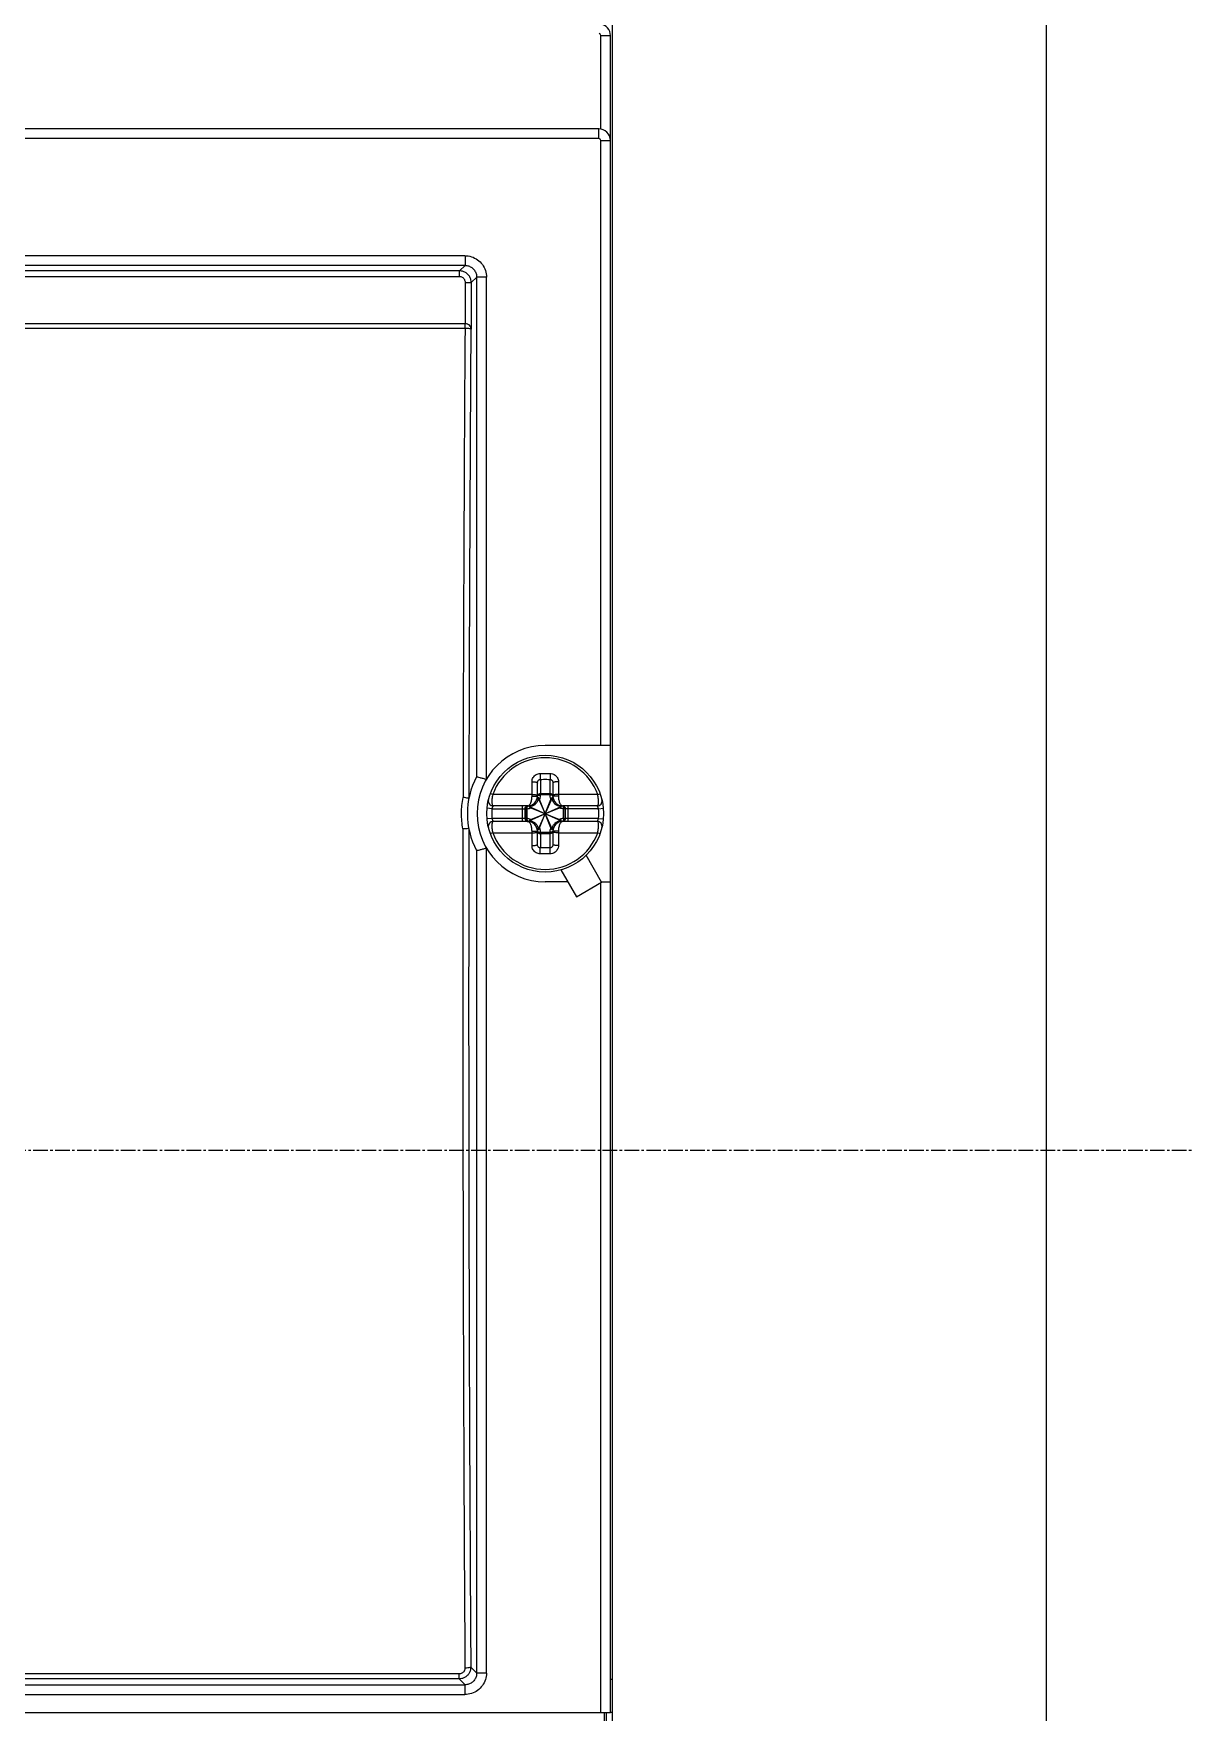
# Model space of a CAD drawing. Header units: millimetres. Extents: x -279 to 279, y -124 to 124.
# Drawn here: x 219.2 to 278.7, y -40.6 to 45.7 of the extents above; entities that cross this region are included whole.
import ezdxf

# ---------------------------------------------------------------- set-up
doc = ezdxf.new("R2010")
doc.units = ezdxf.units.MM
doc.linetypes.add('AXES2', pattern=[1.125, 0.75, -0.125, 0.125, -0.125])
doc.layers.add('AXE', color=80, linetype='AXES2')

msp = doc.modelspace()

# ---------------------------------------------------------------- linework, layer by layer
for p, q in [((248.976, -40.632), (248.976, 48.022)), ((248.376, 45.567), (248.876, 45.567)), ((248.376, 40.76), (248.376, 45.567)), ((248.876, -40.632), (248.876, 45.567)), ((248.276, 40.768), (144.976, 40.768)), ((248.276, 40.268), (248.276, 40.768)), ((248.276, 40.268), (144.976, 40.268)), ((248.376, 40.168), (248.876, 40.168)), ((248.376, 9.068), (248.376, 40.168)), ((241.404, 34.247), (151.846, 34.247)), ((241.406, 33.747), (151.847, 33.747)), ((241.406, 33.747), (241.125, 33.466)), ((241.406, 34.247), (241.406, 33.747)), ((241.125, 33.166), (152.124, 33.166)), ((241.125, 33.466), (152.128, 33.466)), ((241.125, 33.166), (241.125, 33.466)), ((241.425, 32.867), (241.725, 32.867)), ((241.425, 30.768), (241.425, 32.867)), ((242.006, 33.148), (241.725, 32.867)), ((241.725, 32.867), (241.725, 30.468)), ((242.505, 33.148), (242.006, 33.148)), ((242.006, 7.465), (242.006, 33.148)), ((242.505, 7.335), (242.505, 33.145)), ((151.545, 30.768), (241.406, 30.768)), ((241.406, 30.512), (185.552, 30.512)), ((241.406, 30.512), (241.406, 30.768)), ((241.705, 30.468), (241.725, 30.468)), ((248.876, 9.068), (245.526, 9.068)), ((242.005, 7.465), (242.005, 7.464)), ((245.126, 6.468), (245.126, 7.141)), ((245.276, 7.33), (245.276, 6.598)), ((245.776, 6.598), (245.776, 7.33)), ((245.926, 7.141), (245.926, 6.468)), ((242.83, 6.549), (242.707, 6.594)), ((244.848, 6.468), (245.126, 6.468)), ((245.16, 4.743), (245.893, 6.393)), ((245.893, 4.743), (245.16, 6.393)), ((245.233, 4.834), (245.82, 6.301)), ((245.82, 4.834), (245.233, 6.301)), ((245.776, 6.59), (245.276, 6.59)), ((245.276, 6.59), (245.276, 6.528)), ((245.777, 6.528), (245.276, 6.528)), ((245.776, 6.528), (245.776, 6.59)), ((246.205, 6.468), (245.926, 6.468)), ((248.222, 6.549), (248.345, 6.594)), ((242.788, 5.818), (242.539, 5.841)), ((242.788, 5.318), (242.539, 5.295)), ((242.788, 5.818), (244.492, 5.818)), ((244.492, 5.318), (242.788, 5.318)), ((244.626, 5.968), (242.854, 5.968)), ((244.358, 5.168), (244.358, 5.968)), ((244.503, 5.318), (244.503, 5.818)), ((244.587, 5.819), (244.509, 5.819)), ((244.509, 5.819), (244.509, 5.317)), ((244.509, 5.317), (244.587, 5.317)), ((244.587, 5.819), (244.587, 5.317)), ((244.701, 5.201), (246.352, 5.935)), ((244.701, 5.935), (246.352, 5.201)), ((244.793, 5.275), (246.26, 5.861)), ((244.793, 5.861), (246.26, 5.275)), ((248.199, 5.968), (246.426, 5.968)), ((246.544, 5.819), (246.466, 5.819)), ((246.466, 5.317), (246.466, 5.819)), ((246.466, 5.317), (246.544, 5.317)), ((246.544, 5.317), (246.544, 5.819)), ((246.55, 5.818), (246.55, 5.318)), ((248.265, 5.818), (246.561, 5.818)), ((248.265, 5.318), (246.561, 5.318)), ((246.695, 5.968), (246.695, 5.168)), ((248.265, 5.818), (248.514, 5.841)), ((248.265, 5.318), (248.514, 5.295)), ((242.83, 4.586), (242.707, 4.542)), ((244.626, 5.168), (242.854, 5.168)), ((244.848, 4.668), (245.126, 4.668)), ((245.126, 3.994), (245.126, 4.668)), ((245.276, 4.608), (245.777, 4.608)), ((245.276, 4.608), (245.276, 4.545)), ((245.276, 4.545), (245.776, 4.545)), ((245.276, 4.538), (245.276, 3.806)), ((245.776, 4.545), (245.776, 4.608)), ((245.776, 3.806), (245.776, 4.538)), ((246.205, 4.668), (245.926, 4.668)), ((245.926, 4.668), (245.926, 3.994)), ((248.199, 5.168), (246.426, 5.168)), ((248.222, 4.586), (248.345, 4.542)), ((242.005, 3.671), (242.005, 3.671)), ((242.006, -38.612), (242.006, 3.671)), ((242.505, -38.609), (242.505, 3.801)), ((246.329, 2.678), (247.127, 1.296)), ((248.426, 2.046), (247.628, 3.428)), ((246.681, 2.068), (245.526, 2.068)), ((247.127, 1.296), (248.426, 2.046)), ((248.376, -40.632), (248.376, 2.017)), ((248.413, 2.068), (248.876, 2.068)), ((241.104, -38.653), (189.386, -38.653)), ((241.104, -38.909), (241.104, -38.653)), ((241.701, -38.307), (242.006, -38.612)), ((242.505, -38.612), (242.006, -38.612)), ((151.847, -39.211), (241.406, -39.211)), ((241.104, -38.909), (189.2, -38.909)), ((241.104, -38.909), (241.406, -39.211)), ((248.876, -38.93), (248.976, -38.93)), ((151.847, -39.711), (241.405, -39.711)), ((144.376, -40.632), (248.876, -40.632)), ((248.576, -41.232), (248.576, -40.632)), ((248.676, -41.232), (248.676, -40.632)), ((248.976, -40.632), (248.876, -40.632)), ((248.976, -41.754), (248.976, -40.632))]:
    msp.add_line(p, q)
at = {"color": 7}
msp.add_lwpolyline([(-278.724, -111.719), (271.276, -111.719), (271.276, 108.281), (-278.724, 108.281)], close=True, dxfattribs=at)
for points in [[(242.006, 7.465), (242.005, 7.465), (242.005, 7.465), (242.005, 7.465), (242.005, 7.465), (242.005, 7.465), (242.005, 7.465), (242.005, 7.465), (242.005, 7.465)], [(241.604, 6.354), (241.604, 6.354), (241.604, 6.354), (241.604, 6.354), (241.604, 6.354), (241.604, 6.354), (241.604, 6.354), (241.605, 6.354), (241.605, 6.355), (241.605, 6.355)], [(242.006, 3.671), (242.005, 3.671), (242.005, 3.671), (242.005, 3.671), (242.005, 3.671), (242.005, 3.671), (242.005, 3.671), (242.005, 3.671), (242.005, 3.671)]]:
    msp.add_lwpolyline(points)
msp.add_circle((245.526, 5.568), 3)
for centre, radius, start, end in [((248.276, 45.567), 0.6, 0, 80.7182), ((248.276, 45.567), 0.1, 0, 80.7182), ((248.276, 40.168), 0.6, 0, 90), ((248.276, 40.168), 0.1, 0, 90), ((245.526, 5.568), 3.5, 90, -90), ((245.526, 5.568), 2.869, 20.00374, 159.99626), ((245.526, 5.568), 4, 151.69761, -151.69761), ((242.854, 6.218), 0.25, 166.32798, -90), ((244.626, 6.468), 0.5, -90, 0), ((246.426, 6.468), 0.5, 180, -90), ((248.199, 6.218), 0.25, -90, 13.67202), ((245.526, 5.568), 2.75, 174.78409, -174.78409), ((245.526, 5.568), 2.75, -5.21591, 5.21591), ((242.854, 4.918), 0.25, 90, -166.32798), ((245.526, 5.568), 2.869, -159.99626, -20.00374), ((244.626, 4.668), 0.5, 0, 90), ((246.426, 4.668), 0.5, 90, 180), ((248.199, 4.918), 0.25, -13.67202, 90)]:
    msp.add_arc(centre, radius, start, end)
for points, knots in [([(241.404, 34.247), (241.517, 34.247), (241.748, 34.211), (242.062, 34.053), (242.311, 33.803), (242.47, 33.49), (242.505, 33.259), (242.505, 33.145)], [0, 0, 0, 0, 0.340671, 0.687476, 1.036008, 1.382788, 1.724145, 1.724145, 1.724145, 1.724145]), ([(241.406, 33.747), (241.468, 33.747), (241.593, 33.728), (241.764, 33.642), (241.9, 33.506), (241.986, 33.335), (242.006, 33.209), (242.006, 33.148)], [0, 0, 0, 0, 0.1847388, 0.3739134, 0.5640053, 0.7532752, 0.9383184, 0.9383184, 0.9383184, 0.9383184]), ([(241.725, 32.867), (241.725, 32.914), (241.713, 33.014), (241.657, 33.159), (241.56, 33.29), (241.43, 33.391), (241.281, 33.453), (241.176, 33.466), (241.125, 33.466)], [0, 0, 0, 0, 0.142156, 0.2977724, 0.4607891, 0.6256137, 0.7868498, 0.9386372, 0.9386372, 0.9386372, 0.9386372]), ([(241.425, 32.867), (241.425, 32.89), (241.419, 32.94), (241.391, 33.013), (241.343, 33.079), (241.277, 33.129), (241.203, 33.16), (241.151, 33.166), (241.125, 33.166)], [0, 0, 0, 0, 0.0711985, 0.1490767, 0.2305917, 0.3129727, 0.3935624, 0.4694722, 0.4694722, 0.4694722, 0.4694722]), ([(241.406, 30.512), (241.38, 26.506), (241.337, 18.468), (241.312, 10.429), (241.304, 6.396)], [0, 0, 0, 0, 12.016972, 24.11603, 24.11603, 24.11603, 24.11603]), ([(241.705, 30.468), (241.701, 30.484), (241.633, 30.493), (241.544, 30.51), (241.454, 30.512), (241.406, 30.512)], [0, 0, 0, 0, 0.0492563, 0.1595612, 0.3059499, 0.3059499, 0.3059499, 0.3059499]), ([(241.412, 30.768), (241.447, 30.768), (241.514, 30.756), (241.599, 30.71), (241.665, 30.644), (241.71, 30.562), (241.723, 30.5), (241.725, 30.468)], [0, 0, 0, 0, 0.1058897, 0.1979548, 0.2888815, 0.3803438, 0.4759372, 0.4759372, 0.4759372, 0.4759372]), ([(241.555, 30.728), (241.6, 30.702), (241.678, 30.625), (241.705, 30.52), (241.705, 30.468)], [0, 0, 0, 0, 0.1552175, 0.3104991, 0.3104991, 0.3104991, 0.3104991]), ([(241.705, 30.468), (241.688, 27.801), (241.658, 22.454), (241.624, 14.416), (241.609, 9.045), (241.604, 6.354)], [0, 0, 0, 0, 8.001775, 16.039848, 24.11434, 24.11434, 24.11434, 24.11434]), ([(242.006, 7.465), (242.021, 7.461), (242.073, 7.448), (242.179, 7.421), (242.33, 7.382), (242.444, 7.351), (242.505, 7.335)], [0, 0, 0, 0, 0.0469811, 0.1622253, 0.3268584, 0.5162976, 0.5162976, 0.5162976, 0.5162976]), ([(244.848, 7.21), (244.848, 7.246), (244.858, 7.32), (244.901, 7.422), (244.969, 7.51), (245.057, 7.578), (245.158, 7.62), (245.23, 7.631), (245.266, 7.632)], [0, 0, 0, 0, 0.1098057, 0.2199669, 0.3301188, 0.4394918, 0.54796, 0.6552349, 0.6552349, 0.6552349, 0.6552349]), ([(244.848, 6.549), (244.848, 6.617), (244.848, 6.758), (244.848, 6.978), (244.848, 7.13), (244.848, 7.21)], [0, 0, 0, 0, 0.2031864, 0.4228029, 0.6601804, 0.6601804, 0.6601804, 0.6601804]), ([(244.848, 7.21), (244.876, 7.21), (244.93, 7.21), (245.005, 7.202), (245.066, 7.187), (245.108, 7.171), (245.126, 7.15), (245.126, 7.141)], [0, 0, 0, 0, 0.0836628, 0.1615778, 0.2259129, 0.271165, 0.2978123, 0.2978123, 0.2978123, 0.2978123]), ([(245.126, 7.141), (245.126, 7.157), (245.13, 7.189), (245.145, 7.234), (245.169, 7.273), (245.201, 7.303), (245.237, 7.323), (245.263, 7.329), (245.276, 7.33)], [0, 0, 0, 0, 0.0478248, 0.0950374, 0.140642, 0.1838674, 0.2247332, 0.2637193, 0.2637193, 0.2637193, 0.2637193]), ([(245.266, 7.632), (245.324, 7.633), (245.44, 7.635), (245.613, 7.635), (245.729, 7.633), (245.787, 7.632)], [0, 0, 0, 0, 0.1736504, 0.3480313, 0.5216824, 0.5216824, 0.5216824, 0.5216824]), ([(245.266, 7.632), (245.266, 7.604), (245.267, 7.546), (245.269, 7.464), (245.272, 7.392), (245.275, 7.348), (245.276, 7.33)], [0, 0, 0, 0, 0.0855535, 0.1711448, 0.2464505, 0.3023986, 0.3023986, 0.3023986, 0.3023986]), ([(245.276, 7.33), (245.332, 7.331), (245.443, 7.333), (245.61, 7.333), (245.721, 7.331), (245.776, 7.33)], [0, 0, 0, 0, 0.1664766, 0.3334814, 0.5000358, 0.5000358, 0.5000358, 0.5000358]), ([(245.787, 7.632), (245.787, 7.604), (245.786, 7.546), (245.784, 7.464), (245.781, 7.392), (245.778, 7.348), (245.776, 7.33)], [0, 0, 0, 0, 0.0855532, 0.1711444, 0.2464499, 0.3023976, 0.3023976, 0.3023976, 0.3023976]), ([(245.776, 7.33), (245.789, 7.329), (245.816, 7.323), (245.852, 7.303), (245.884, 7.273), (245.908, 7.234), (245.923, 7.189), (245.926, 7.157), (245.926, 7.141)], [0, 0, 0, 0, 0.0389363, 0.079745, 0.1230044, 0.1686166, 0.2158708, 0.2637194, 0.2637194, 0.2637194, 0.2637194]), ([(245.787, 7.632), (245.823, 7.631), (245.895, 7.62), (245.996, 7.578), (246.083, 7.51), (246.151, 7.422), (246.195, 7.32), (246.205, 7.246), (246.205, 7.21)], [0, 0, 0, 0, 0.1071405, 0.2154647, 0.3249364, 0.4351139, 0.5453754, 0.6552346, 0.6552346, 0.6552346, 0.6552346]), ([(246.205, 7.21), (246.177, 7.21), (246.123, 7.21), (246.048, 7.202), (245.987, 7.187), (245.945, 7.171), (245.926, 7.15), (245.926, 7.141)], [0, 0, 0, 0, 0.0836627, 0.1615774, 0.2259123, 0.2711642, 0.2978116, 0.2978116, 0.2978116, 0.2978116]), ([(246.205, 7.21), (246.205, 7.13), (246.205, 6.978), (246.205, 6.758), (246.205, 6.617), (246.205, 6.549)], [0, 0, 0, 0, 0.2381418, 0.4575888, 0.6601804, 0.6601804, 0.6601804, 0.6601804]), ([(241.301, 4.782), (241.251, 5.048), (241.201, 5.589), (241.253, 6.131), (241.304, 6.396)], [0, 0, 0, 0, 0.809574, 1.620943, 1.620943, 1.620943, 1.620943]), ([(241.604, 6.354), (241.594, 6.365), (241.533, 6.362), (241.441, 6.386), (241.353, 6.391), (241.304, 6.396)], [0, 0, 0, 0, 0.0458528, 0.1561509, 0.3029327, 0.3029327, 0.3029327, 0.3029327]), ([(242.83, 6.549), (242.821, 6.509), (242.806, 6.429), (242.791, 6.311), (242.785, 6.202), (242.788, 6.108), (242.801, 6.036), (242.818, 5.986), (242.844, 5.968), (242.854, 5.968)], [0, 0, 0, 0, 0.1235728, 0.2445592, 0.3560264, 0.4513325, 0.5252916, 0.5755898, 0.6074797, 0.6074797, 0.6074797, 0.6074797]), ([(244.848, 6.549), (244.773, 6.549), (244.618, 6.549), (244.378, 6.549), (244.118, 6.549), (243.833, 6.549), (243.521, 6.549), (243.184, 6.549), (242.951, 6.549), (242.83, 6.549)], [0, 0, 0, 0, 0.226677, 0.462883, 0.720889, 1.006032, 1.318365, 1.65611, 2.01782, 2.01782, 2.01782, 2.01782]), ([(244.626, 5.968), (244.644, 5.968), (244.683, 5.981), (244.731, 6.026), (244.772, 6.092), (244.806, 6.174), (244.83, 6.267), (244.845, 6.366), (244.848, 6.434), (244.848, 6.468)], [0, 0, 0, 0, 0.0524925, 0.117083, 0.1951302, 0.2843041, 0.3811799, 0.4817579, 0.5846488, 0.5846488, 0.5846488, 0.5846488]), ([(245.156, 6.393), (245.158, 6.362), (245.155, 6.302), (245.131, 6.219), (245.096, 6.149), (245.055, 6.092), (245.011, 6.047), (244.966, 6.012), (244.921, 5.986), (244.879, 5.966), (244.836, 5.952), (244.793, 5.942), (244.748, 5.937), (244.717, 5.937), (244.701, 5.938)], [0, 0, 0, 0, 0.0938287, 0.1793635, 0.2565216, 0.3261378, 0.3893163, 0.4459716, 0.4967598, 0.5432983, 0.5873596, 0.6307739, 0.6753898, 0.7230868, 0.7230868, 0.7230868, 0.7230868]), ([(244.848, 6.549), (244.876, 6.55), (244.93, 6.549), (245.004, 6.545), (245.066, 6.536), (245.103, 6.528), (245.126, 6.515), (245.126, 6.509)], [0, 0, 0, 0, 0.0836565, 0.1612525, 0.224407, 0.2666916, 0.2861967, 0.2861967, 0.2861967, 0.2861967]), ([(244.848, 6.468), (244.848, 6.482), (244.848, 6.509), (244.848, 6.536), (244.848, 6.549)], [0, 0, 0, 0, 0.04087318, 0.081449, 0.081449, 0.081449, 0.081449]), ([(245.157, 6.393), (245.15, 6.393), (245.139, 6.392), (245.126, 6.39), (245.12, 6.385), (245.119, 6.383)], [0, 0, 0, 0, 0.01982656, 0.03310502, 0.0405854, 0.0405854, 0.0405854, 0.0405854]), ([(245.126, 6.462), (245.127, 6.47), (245.131, 6.48), (245.138, 6.487), (245.14, 6.489)], [0, 0, 0, 0, 0.02191237, 0.03052101, 0.03052101, 0.03052101, 0.03052101]), ([(245.128, 6.485), (245.13, 6.496), (245.135, 6.513), (245.143, 6.528), (245.147, 6.533)], [0, 0, 0, 0, 0.03428379, 0.05182174, 0.05182174, 0.05182174, 0.05182174]), ([(245.13, 6.489), (245.131, 6.493), (245.134, 6.502), (245.138, 6.51), (245.14, 6.514)], [0, 0, 0, 0, 0.01378514, 0.02765049, 0.02765049, 0.02765049, 0.02765049]), ([(245.147, 6.533), (245.153, 6.543), (245.174, 6.566), (245.219, 6.591), (245.257, 6.598), (245.276, 6.598)], [0, 0, 0, 0, 0.0359462, 0.0921698, 0.1504178, 0.1504178, 0.1504178, 0.1504178]), ([(245.147, 6.526), (245.149, 6.53), (245.161, 6.546), (245.188, 6.568), (245.23, 6.586), (245.261, 6.591), (245.276, 6.59)], [0, 0, 0, 0, 0.0142204, 0.0579784, 0.1035325, 0.1499962, 0.1499962, 0.1499962, 0.1499962]), ([(245.147, 6.496), (245.149, 6.498), (245.162, 6.506), (245.19, 6.518), (245.231, 6.526), (245.261, 6.528), (245.276, 6.528)], [0, 0, 0, 0, 0.0103374, 0.0465112, 0.0892018, 0.1354947, 0.1354947, 0.1354947, 0.1354947]), ([(245.233, 6.301), (245.229, 6.311), (245.221, 6.33), (245.207, 6.354), (245.192, 6.373), (245.177, 6.387), (245.165, 6.392), (245.16, 6.393)], [0, 0, 0, 0, 0.0317573, 0.0600928, 0.0842418, 0.1044154, 0.1210995, 0.1210995, 0.1210995, 0.1210995]), ([(245.276, 6.528), (245.276, 6.502), (245.272, 6.45), (245.258, 6.374), (245.242, 6.325), (245.233, 6.301)], [0, 0, 0, 0, 0.0774682, 0.154588, 0.2314006, 0.2314006, 0.2314006, 0.2314006]), ([(245.276, 6.598), (245.276, 6.597), (245.276, 6.594), (245.276, 6.592), (245.276, 6.59)], [0, 0, 0, 0, 0.003688552, 0.007377923, 0.007377923, 0.007377923, 0.007377923]), ([(245.776, 6.59), (245.776, 6.592), (245.776, 6.594), (245.776, 6.597), (245.776, 6.598)], [0, 0, 0, 0, 0.003689407, 0.007377939, 0.007377939, 0.007377939, 0.007377939]), ([(245.906, 6.533), (245.9, 6.543), (245.879, 6.566), (245.834, 6.591), (245.796, 6.598), (245.776, 6.598)], [0, 0, 0, 0, 0.0359462, 0.0921698, 0.1504178, 0.1504178, 0.1504178, 0.1504178]), ([(245.906, 6.527), (245.903, 6.531), (245.892, 6.546), (245.865, 6.568), (245.823, 6.586), (245.792, 6.591), (245.776, 6.59)], [0, 0, 0, 0, 0.0141573, 0.0577532, 0.1031411, 0.1496209, 0.1496209, 0.1496209, 0.1496209]), ([(245.906, 6.495), (245.904, 6.497), (245.891, 6.506), (245.863, 6.518), (245.822, 6.526), (245.792, 6.527), (245.776, 6.528)], [0, 0, 0, 0, 0.0103421, 0.046671, 0.0894882, 0.1357595, 0.1357595, 0.1357595, 0.1357595]), ([(245.82, 6.301), (245.811, 6.325), (245.795, 6.374), (245.78, 6.45), (245.777, 6.502), (245.777, 6.528)], [0, 0, 0, 0, 0.076826, 0.1539298, 0.2313993, 0.2313993, 0.2313993, 0.2313993]), ([(245.893, 6.393), (245.888, 6.392), (245.876, 6.387), (245.861, 6.373), (245.846, 6.354), (245.832, 6.33), (245.824, 6.311), (245.82, 6.301)], [0, 0, 0, 0, 0.0166543, 0.0368369, 0.0609853, 0.0893813, 0.1210997, 0.1210997, 0.1210997, 0.1210997]), ([(246.352, 5.938), (246.321, 5.937), (246.261, 5.94), (246.179, 5.963), (246.109, 5.997), (246.052, 6.038), (246.007, 6.082), (245.972, 6.127), (245.945, 6.171), (245.925, 6.214), (245.911, 6.257), (245.901, 6.301), (245.896, 6.346), (245.896, 6.377), (245.897, 6.393)], [0, 0, 0, 0, 0.09286, 0.1779133, 0.2548012, 0.3242883, 0.3874546, 0.4441567, 0.4950951, 0.5418647, 0.5862252, 0.629993, 0.6749988, 0.7231162, 0.7231162, 0.7231162, 0.7231162]), ([(245.934, 6.383), (245.933, 6.385), (245.927, 6.39), (245.914, 6.392), (245.903, 6.393), (245.897, 6.393)], [0, 0, 0, 0, 0.00743743, 0.02062358, 0.04002973, 0.04002973, 0.04002973, 0.04002973]), ([(245.925, 6.485), (245.923, 6.496), (245.918, 6.513), (245.91, 6.528), (245.906, 6.533)], [0, 0, 0, 0, 0.03428379, 0.05182174, 0.05182174, 0.05182174, 0.05182174]), ([(245.923, 6.489), (245.922, 6.493), (245.919, 6.502), (245.915, 6.511), (245.913, 6.515)], [0, 0, 0, 0, 0.01365938, 0.02745435, 0.02745435, 0.02745435, 0.02745435]), ([(245.926, 6.462), (245.926, 6.47), (245.922, 6.48), (245.916, 6.487), (245.914, 6.489)], [0, 0, 0, 0, 0.0217285, 0.03022503, 0.03022503, 0.03022503, 0.03022503]), ([(246.205, 6.549), (246.177, 6.55), (246.123, 6.549), (246.049, 6.545), (245.986, 6.536), (245.949, 6.528), (245.926, 6.515), (245.926, 6.509)], [0, 0, 0, 0, 0.0836553, 0.1612503, 0.2244043, 0.2666891, 0.2861948, 0.2861948, 0.2861948, 0.2861948]), ([(246.205, 6.549), (246.205, 6.536), (246.205, 6.509), (246.205, 6.482), (246.205, 6.468)], [0, 0, 0, 0, 0.04057582, 0.081449, 0.081449, 0.081449, 0.081449]), ([(248.222, 6.549), (248.117, 6.549), (247.911, 6.549), (247.611, 6.549), (247.331, 6.549), (247.069, 6.549), (246.828, 6.549), (246.607, 6.549), (246.401, 6.549), (246.269, 6.549), (246.205, 6.549)], [0, 0, 0, 0, 0.317355, 0.617063, 0.898371, 1.160025, 1.401105, 1.621632, 1.824629, 2.01782, 2.01782, 2.01782, 2.01782]), ([(246.205, 6.468), (246.205, 6.434), (246.208, 6.366), (246.223, 6.267), (246.247, 6.174), (246.28, 6.092), (246.322, 6.026), (246.37, 5.981), (246.409, 5.968), (246.426, 5.968)], [0, 0, 0, 0, 0.1028909, 0.2034689, 0.3003448, 0.3895186, 0.4675659, 0.5321559, 0.5846489, 0.5846489, 0.5846489, 0.5846489]), ([(248.199, 5.968), (248.209, 5.968), (248.235, 5.986), (248.252, 6.036), (248.264, 6.108), (248.267, 6.202), (248.262, 6.311), (248.247, 6.429), (248.231, 6.509), (248.222, 6.549)], [0, 0, 0, 0, 0.0318858, 0.0821635, 0.1560971, 0.2514174, 0.3629358, 0.4839241, 0.6074801, 0.6074801, 0.6074801, 0.6074801]), ([(242.854, 5.968), (242.854, 5.967), (242.852, 5.964), (242.849, 5.959), (242.844, 5.951), (242.837, 5.94), (242.829, 5.925), (242.819, 5.905), (242.808, 5.88), (242.797, 5.851), (242.791, 5.829), (242.788, 5.818)], [0, 0, 0, 0, 0.0039486, 0.0094157, 0.0182851, 0.0310674, 0.0483578, 0.0705441, 0.0977069, 0.1294594, 0.1648516, 0.1648516, 0.1648516, 0.1648516]), ([(242.788, 5.318), (242.791, 5.306), (242.797, 5.285), (242.808, 5.255), (242.819, 5.231), (242.829, 5.211), (242.837, 5.196), (242.844, 5.185), (242.849, 5.177), (242.852, 5.172), (242.854, 5.169), (242.854, 5.168)], [0, 0, 0, 0, 0.0353923, 0.0671447, 0.0943075, 0.1164939, 0.1337842, 0.1465665, 0.1554359, 0.1609031, 0.1648516, 0.1648516, 0.1648516, 0.1648516]), ([(244.492, 5.818), (244.492, 5.837), (244.499, 5.876), (244.528, 5.926), (244.573, 5.96), (244.609, 5.968), (244.626, 5.968)], [0, 0, 0, 0, 0.0583066, 0.1150187, 0.169396, 0.2220596, 0.2220596, 0.2220596, 0.2220596]), ([(244.492, 5.818), (244.494, 5.818), (244.498, 5.818), (244.501, 5.818), (244.503, 5.818)], [0, 0, 0, 0, 0.0059425, 0.01055146, 0.01055146, 0.01055146, 0.01055146]), ([(244.503, 5.318), (244.501, 5.318), (244.498, 5.318), (244.494, 5.318), (244.492, 5.318)], [0, 0, 0, 0, 0.00460895, 0.01055146, 0.01055146, 0.01055146, 0.01055146]), ([(244.492, 5.318), (244.492, 5.299), (244.499, 5.26), (244.528, 5.21), (244.573, 5.176), (244.609, 5.168), (244.626, 5.168)], [0, 0, 0, 0, 0.0583059, 0.1150177, 0.1693952, 0.2220596, 0.2220596, 0.2220596, 0.2220596]), ([(244.503, 5.818), (244.503, 5.837), (244.51, 5.876), (244.537, 5.92), (244.562, 5.94), (244.572, 5.947)], [0, 0, 0, 0, 0.057279, 0.1140206, 0.1515661, 0.1515661, 0.1515661, 0.1515661]), ([(244.503, 5.818), (244.504, 5.818), (244.506, 5.818), (244.508, 5.818), (244.509, 5.819)], [0, 0, 0, 0, 0.003170856, 0.006342518, 0.006342518, 0.006342518, 0.006342518]), ([(244.509, 5.317), (244.508, 5.317), (244.506, 5.317), (244.504, 5.318), (244.503, 5.318)], [0, 0, 0, 0, 0.003171706, 0.006342511, 0.006342511, 0.006342511, 0.006342511]), ([(244.503, 5.318), (244.503, 5.299), (244.51, 5.26), (244.537, 5.216), (244.562, 5.196), (244.572, 5.189)], [0, 0, 0, 0, 0.0572789, 0.1140203, 0.1515658, 0.1515658, 0.1515658, 0.1515658]), ([(244.509, 5.819), (244.509, 5.834), (244.513, 5.864), (244.533, 5.906), (244.557, 5.932), (244.574, 5.944), (244.578, 5.947)], [0, 0, 0, 0, 0.045733, 0.0912046, 0.1362217, 0.1511912, 0.1511912, 0.1511912, 0.1511912]), ([(244.509, 5.317), (244.509, 5.302), (244.513, 5.272), (244.533, 5.23), (244.557, 5.204), (244.574, 5.192), (244.578, 5.19)], [0, 0, 0, 0, 0.045665, 0.0910333, 0.13595, 0.1508712, 0.1508712, 0.1508712, 0.1508712]), ([(244.572, 5.947), (244.577, 5.95), (244.595, 5.959), (244.614, 5.965), (244.627, 5.967)], [0, 0, 0, 0, 0.01869932, 0.05823713, 0.05823713, 0.05823713, 0.05823713]), ([(244.572, 5.189), (244.577, 5.186), (244.595, 5.177), (244.614, 5.171), (244.627, 5.169)], [0, 0, 0, 0, 0.01869931, 0.05823716, 0.05823716, 0.05823716, 0.05823716]), ([(244.578, 5.947), (244.586, 5.952), (244.604, 5.961), (244.623, 5.966), (244.633, 5.967)], [0, 0, 0, 0, 0.02967942, 0.05925893, 0.05925893, 0.05925893, 0.05925893]), ([(244.578, 5.19), (244.586, 5.184), (244.604, 5.175), (244.623, 5.17), (244.633, 5.169)], [0, 0, 0, 0, 0.02967141, 0.05921905, 0.05921905, 0.05921905, 0.05921905]), ([(244.587, 5.819), (244.586, 5.834), (244.587, 5.863), (244.595, 5.904), (244.607, 5.937), (244.623, 5.959), (244.636, 5.966), (244.641, 5.967)], [0, 0, 0, 0, 0.0458114, 0.0879665, 0.1236543, 0.1515153, 0.1664746, 0.1664746, 0.1664746, 0.1664746]), ([(244.587, 5.819), (244.61, 5.82), (244.657, 5.824), (244.726, 5.838), (244.771, 5.853), (244.793, 5.861)], [0, 0, 0, 0, 0.0707814, 0.1412402, 0.2113736, 0.2113736, 0.2113736, 0.2113736]), ([(244.793, 5.275), (244.76, 5.287), (244.692, 5.307), (244.622, 5.316), (244.587, 5.317)], [0, 0, 0, 0, 0.1053394, 0.2111984, 0.2111984, 0.2111984, 0.2111984]), ([(244.587, 5.317), (244.587, 5.302), (244.587, 5.273), (244.595, 5.232), (244.607, 5.199), (244.623, 5.177), (244.636, 5.17), (244.64, 5.169)], [0, 0, 0, 0, 0.0458653, 0.0880909, 0.1238551, 0.1516436, 0.166229, 0.166229, 0.166229, 0.166229]), ([(244.701, 5.938), (244.701, 5.944), (244.702, 5.956), (244.705, 5.968), (244.709, 5.975), (244.712, 5.975)], [0, 0, 0, 0, 0.01950644, 0.03272134, 0.04016497, 0.04016497, 0.04016497, 0.04016497]), ([(244.701, 5.935), (244.702, 5.929), (244.707, 5.917), (244.721, 5.902), (244.741, 5.887), (244.765, 5.873), (244.783, 5.865), (244.793, 5.861)], [0, 0, 0, 0, 0.0167142, 0.0370614, 0.0611929, 0.089436, 0.1210992, 0.1210992, 0.1210992, 0.1210992]), ([(244.793, 5.275), (244.783, 5.271), (244.765, 5.262), (244.74, 5.248), (244.721, 5.234), (244.707, 5.218), (244.702, 5.207), (244.701, 5.201)], [0, 0, 0, 0, 0.0316796, 0.0600381, 0.08418, 0.1044267, 0.1211, 0.1211, 0.1211, 0.1211]), ([(244.701, 5.198), (244.732, 5.199), (244.792, 5.196), (244.874, 5.173), (244.944, 5.139), (245.001, 5.098), (245.046, 5.053), (245.081, 5.009), (245.108, 4.964), (245.128, 4.921), (245.142, 4.879), (245.152, 4.835), (245.157, 4.79), (245.157, 4.759), (245.156, 4.743)], [0, 0, 0, 0, 0.0928686, 0.177922, 0.2548099, 0.3242971, 0.3874633, 0.4441655, 0.4951039, 0.5418735, 0.586234, 0.6300018, 0.6750076, 0.7232211, 0.7232211, 0.7232211, 0.7232211]), ([(244.712, 5.161), (244.709, 5.161), (244.705, 5.167), (244.702, 5.18), (244.702, 5.191), (244.701, 5.198)], [0, 0, 0, 0, 0.00741749, 0.02055169, 0.04016923, 0.04016923, 0.04016923, 0.04016923]), ([(245.897, 4.743), (245.895, 4.774), (245.898, 4.834), (245.922, 4.917), (245.956, 4.987), (245.998, 5.043), (246.042, 5.089), (246.087, 5.124), (246.131, 5.15), (246.174, 5.17), (246.217, 5.184), (246.26, 5.194), (246.305, 5.199), (246.336, 5.199), (246.352, 5.198)], [0, 0, 0, 0, 0.0938219, 0.1793572, 0.2565156, 0.3261314, 0.3893097, 0.4459654, 0.4967539, 0.5432923, 0.5873537, 0.6307681, 0.6753837, 0.7230769, 0.7230769, 0.7230769, 0.7230769]), ([(246.26, 5.861), (246.27, 5.865), (246.288, 5.873), (246.312, 5.888), (246.332, 5.902), (246.346, 5.918), (246.351, 5.929), (246.352, 5.935)], [0, 0, 0, 0, 0.0317324, 0.0600985, 0.0842445, 0.1044157, 0.1210998, 0.1210998, 0.1210998, 0.1210998]), ([(246.466, 5.819), (246.443, 5.82), (246.396, 5.824), (246.326, 5.838), (246.282, 5.853), (246.26, 5.861)], [0, 0, 0, 0, 0.0707729, 0.1411727, 0.2113666, 0.2113666, 0.2113666, 0.2113666]), ([(246.466, 5.317), (246.443, 5.316), (246.396, 5.312), (246.326, 5.297), (246.282, 5.283), (246.26, 5.275)], [0, 0, 0, 0, 0.0707814, 0.1412402, 0.2113736, 0.2113736, 0.2113736, 0.2113736]), ([(246.352, 5.201), (246.351, 5.207), (246.345, 5.218), (246.332, 5.234), (246.312, 5.248), (246.288, 5.262), (246.27, 5.271), (246.26, 5.275)], [0, 0, 0, 0, 0.0167144, 0.0370631, 0.0611946, 0.0894349, 0.1210992, 0.1210992, 0.1210992, 0.1210992]), ([(246.341, 5.975), (246.344, 5.975), (246.348, 5.968), (246.351, 5.956), (246.351, 5.945), (246.352, 5.938)], [0, 0, 0, 0, 0.00743598, 0.02059398, 0.04016598, 0.04016598, 0.04016598, 0.04016598]), ([(246.341, 5.161), (246.344, 5.161), (246.348, 5.168), (246.351, 5.18), (246.351, 5.191), (246.352, 5.198)], [0, 0, 0, 0, 0.00744721, 0.02063901, 0.04005219, 0.04005219, 0.04005219, 0.04005219]), ([(246.405, 5.968), (246.413, 5.968), (246.422, 5.963), (246.43, 5.957), (246.432, 5.955)], [0, 0, 0, 0, 0.02169078, 0.03019587, 0.03019587, 0.03019587, 0.03019587]), ([(246.466, 5.317), (246.467, 5.302), (246.466, 5.273), (246.458, 5.232), (246.446, 5.199), (246.43, 5.177), (246.417, 5.17), (246.412, 5.169)], [0, 0, 0, 0, 0.0458114, 0.0879665, 0.1236543, 0.1515153, 0.1664746, 0.1664746, 0.1664746, 0.1664746]), ([(246.475, 5.189), (246.467, 5.184), (246.449, 5.175), (246.429, 5.17), (246.42, 5.169)], [0, 0, 0, 0, 0.02967942, 0.05925893, 0.05925893, 0.05925893, 0.05925893]), ([(246.426, 5.968), (246.444, 5.968), (246.48, 5.96), (246.525, 5.926), (246.554, 5.876), (246.561, 5.837), (246.561, 5.818)], [0, 0, 0, 0, 0.0526637, 0.1070409, 0.163753, 0.2220596, 0.2220596, 0.2220596, 0.2220596]), ([(246.561, 5.318), (246.561, 5.299), (246.554, 5.26), (246.525, 5.21), (246.48, 5.176), (246.444, 5.168), (246.426, 5.168)], [0, 0, 0, 0, 0.0583066, 0.1150187, 0.169396, 0.2220596, 0.2220596, 0.2220596, 0.2220596]), ([(246.481, 5.189), (246.475, 5.186), (246.458, 5.177), (246.439, 5.171), (246.426, 5.169)], [0, 0, 0, 0, 0.01869932, 0.05823713, 0.05823713, 0.05823713, 0.05823713]), ([(246.438, 5.947), (246.44, 5.945), (246.448, 5.932), (246.458, 5.904), (246.466, 5.863), (246.467, 5.834), (246.466, 5.819)], [0, 0, 0, 0, 0.0102006, 0.0458885, 0.0880436, 0.133855, 0.133855, 0.133855, 0.133855]), ([(246.447, 5.962), (246.453, 5.96), (246.464, 5.956), (246.475, 5.95), (246.481, 5.947)], [0, 0, 0, 0, 0.01863896, 0.03733829, 0.03733829, 0.03733829, 0.03733829]), ([(246.475, 5.947), (246.479, 5.944), (246.496, 5.932), (246.52, 5.906), (246.539, 5.864), (246.544, 5.834), (246.544, 5.819)], [0, 0, 0, 0, 0.0149696, 0.0599866, 0.1054583, 0.1511912, 0.1511912, 0.1511912, 0.1511912]), ([(246.544, 5.317), (246.544, 5.302), (246.539, 5.272), (246.52, 5.23), (246.496, 5.204), (246.479, 5.192), (246.475, 5.189)], [0, 0, 0, 0, 0.045733, 0.0912046, 0.1362217, 0.1511912, 0.1511912, 0.1511912, 0.1511912]), ([(246.481, 5.947), (246.491, 5.94), (246.516, 5.92), (246.543, 5.876), (246.55, 5.837), (246.55, 5.818)], [0, 0, 0, 0, 0.0375455, 0.094287, 0.1515661, 0.1515661, 0.1515661, 0.1515661]), ([(246.55, 5.318), (246.55, 5.299), (246.543, 5.26), (246.516, 5.216), (246.491, 5.196), (246.481, 5.189)], [0, 0, 0, 0, 0.057279, 0.1140206, 0.1515661, 0.1515661, 0.1515661, 0.1515661]), ([(246.55, 5.818), (246.549, 5.818), (246.547, 5.818), (246.545, 5.818), (246.544, 5.819)], [0, 0, 0, 0, 0.003170864, 0.006342517, 0.006342517, 0.006342517, 0.006342517]), ([(246.55, 5.318), (246.549, 5.318), (246.547, 5.317), (246.545, 5.317), (246.544, 5.317)], [0, 0, 0, 0, 0.003170856, 0.006342518, 0.006342518, 0.006342518, 0.006342518]), ([(246.561, 5.818), (246.559, 5.818), (246.555, 5.818), (246.552, 5.818), (246.55, 5.818)], [0, 0, 0, 0, 0.00592009, 0.01055163, 0.01055163, 0.01055163, 0.01055163]), ([(246.561, 5.318), (246.559, 5.318), (246.555, 5.318), (246.552, 5.318), (246.55, 5.318)], [0, 0, 0, 0, 0.0059425, 0.01055146, 0.01055146, 0.01055146, 0.01055146]), ([(248.265, 5.818), (248.262, 5.829), (248.256, 5.851), (248.245, 5.88), (248.234, 5.905), (248.224, 5.925), (248.216, 5.94), (248.209, 5.951), (248.204, 5.959), (248.201, 5.964), (248.199, 5.967), (248.199, 5.968)], [0, 0, 0, 0, 0.0352605, 0.0669405, 0.0940745, 0.116274, 0.1336148, 0.1464625, 0.155371, 0.16099, 0.1648517, 0.1648517, 0.1648517, 0.1648517]), ([(248.199, 5.168), (248.199, 5.169), (248.201, 5.172), (248.204, 5.177), (248.209, 5.185), (248.216, 5.196), (248.224, 5.211), (248.234, 5.231), (248.245, 5.255), (248.256, 5.285), (248.262, 5.306), (248.265, 5.318)], [0, 0, 0, 0, 0.0039486, 0.0094157, 0.0182851, 0.0310674, 0.0483578, 0.0705441, 0.0977069, 0.1294594, 0.1648516, 0.1648516, 0.1648516, 0.1648516]), ([(241.301, 4.782), (241.295, 1.174), (241.291, -6.039), (241.305, -16.846), (241.341, -27.616), (241.379, -34.78), (241.402, -38.351)], [0, 0, 0, 0, 10.824513, 21.640933, 32.420367, 43.133208, 43.133208, 43.133208, 43.133208]), ([(241.601, 4.798), (241.598, 4.812), (241.522, 4.783), (241.444, 4.8), (241.351, 4.785), (241.301, 4.78)], [0, 0, 0, 0, 0.0431041, 0.151609, 0.3004634, 0.3004634, 0.3004634, 0.3004634]), ([(241.601, 4.798), (241.595, 1.193), (241.59, -6.016), (241.605, -16.815), (241.64, -27.578), (241.679, -34.738), (241.701, -38.307)], [0, 0, 0, 0, 10.815967, 21.625792, 32.397815, 43.105804, 43.105804, 43.105804, 43.105804]), ([(242.854, 5.168), (242.844, 5.168), (242.818, 5.15), (242.801, 5.1), (242.788, 5.028), (242.785, 4.934), (242.791, 4.825), (242.806, 4.707), (242.821, 4.627), (242.83, 4.586)], [0, 0, 0, 0, 0.0318858, 0.0821635, 0.1560971, 0.2514174, 0.3629358, 0.4839241, 0.6074801, 0.6074801, 0.6074801, 0.6074801]), ([(242.83, 4.586), (242.936, 4.586), (243.142, 4.586), (243.441, 4.586), (243.722, 4.586), (243.984, 4.586), (244.225, 4.586), (244.446, 4.586), (244.652, 4.586), (244.784, 4.586), (244.848, 4.586)], [0, 0, 0, 0, 0.317355, 0.617063, 0.898371, 1.160025, 1.401105, 1.621632, 1.824629, 2.01782, 2.01782, 2.01782, 2.01782]), ([(244.848, 4.668), (244.848, 4.702), (244.845, 4.77), (244.83, 4.869), (244.806, 4.962), (244.772, 5.044), (244.731, 5.11), (244.683, 5.155), (244.644, 5.168), (244.626, 5.168)], [0, 0, 0, 0, 0.1028909, 0.2034689, 0.3003448, 0.3895186, 0.4675659, 0.5321559, 0.584649, 0.584649, 0.584649, 0.584649]), ([(244.848, 4.586), (244.848, 4.6), (244.848, 4.627), (244.848, 4.654), (244.848, 4.668)], [0, 0, 0, 0, 0.04057582, 0.081449, 0.081449, 0.081449, 0.081449]), ([(244.848, 4.586), (244.876, 4.586), (244.93, 4.587), (245.004, 4.591), (245.066, 4.6), (245.103, 4.608), (245.126, 4.621), (245.126, 4.627)], [0, 0, 0, 0, 0.0836553, 0.1612503, 0.2244043, 0.2666891, 0.2861948, 0.2861948, 0.2861948, 0.2861948]), ([(244.848, 3.926), (244.848, 4.006), (244.848, 4.158), (244.848, 4.378), (244.848, 4.519), (244.848, 4.586)], [0, 0, 0, 0, 0.2380856, 0.457554, 0.6601804, 0.6601804, 0.6601804, 0.6601804]), ([(245.119, 4.753), (245.12, 4.751), (245.126, 4.746), (245.139, 4.744), (245.15, 4.743), (245.156, 4.743)], [0, 0, 0, 0, 0.00743743, 0.02062358, 0.04002972, 0.04002972, 0.04002972, 0.04002972]), ([(245.126, 4.674), (245.127, 4.666), (245.131, 4.656), (245.137, 4.649), (245.139, 4.647)], [0, 0, 0, 0, 0.0217285, 0.03022503, 0.03022503, 0.03022503, 0.03022503]), ([(245.128, 4.651), (245.13, 4.64), (245.135, 4.623), (245.143, 4.608), (245.147, 4.603)], [0, 0, 0, 0, 0.03428379, 0.05182173, 0.05182173, 0.05182173, 0.05182173]), ([(245.13, 4.647), (245.131, 4.642), (245.134, 4.634), (245.138, 4.625), (245.14, 4.621)], [0, 0, 0, 0, 0.01365939, 0.02745435, 0.02745435, 0.02745435, 0.02745435]), ([(245.147, 4.641), (245.149, 4.638), (245.162, 4.63), (245.19, 4.618), (245.231, 4.61), (245.261, 4.609), (245.276, 4.608)], [0, 0, 0, 0, 0.0103421, 0.046671, 0.0894882, 0.1357595, 0.1357595, 0.1357595, 0.1357595]), ([(245.147, 4.609), (245.15, 4.605), (245.161, 4.59), (245.188, 4.567), (245.23, 4.549), (245.261, 4.545), (245.276, 4.545)], [0, 0, 0, 0, 0.0141573, 0.0577532, 0.1031411, 0.1496209, 0.1496209, 0.1496209, 0.1496209]), ([(245.147, 4.603), (245.153, 4.593), (245.174, 4.57), (245.219, 4.544), (245.257, 4.538), (245.276, 4.538)], [0, 0, 0, 0, 0.0359462, 0.0921698, 0.1504178, 0.1504178, 0.1504178, 0.1504178]), ([(245.16, 4.743), (245.165, 4.744), (245.177, 4.749), (245.192, 4.763), (245.207, 4.782), (245.221, 4.806), (245.229, 4.825), (245.233, 4.834)], [0, 0, 0, 0, 0.0166543, 0.0368369, 0.0609853, 0.0893813, 0.1210997, 0.1210997, 0.1210997, 0.1210997]), ([(245.233, 4.834), (245.242, 4.811), (245.258, 4.762), (245.272, 4.686), (245.276, 4.634), (245.276, 4.608)], [0, 0, 0, 0, 0.076826, 0.1539298, 0.2313993, 0.2313993, 0.2313993, 0.2313993]), ([(245.276, 4.545), (245.276, 4.544), (245.276, 4.542), (245.276, 4.539), (245.276, 4.538)], [0, 0, 0, 0, 0.003689407, 0.007377939, 0.007377939, 0.007377939, 0.007377939]), ([(245.906, 4.64), (245.903, 4.638), (245.89, 4.63), (245.863, 4.618), (245.822, 4.61), (245.792, 4.608), (245.776, 4.608)], [0, 0, 0, 0, 0.0103374, 0.0465112, 0.0892018, 0.1354947, 0.1354947, 0.1354947, 0.1354947]), ([(245.906, 4.61), (245.903, 4.606), (245.892, 4.59), (245.865, 4.568), (245.823, 4.55), (245.792, 4.545), (245.776, 4.545)], [0, 0, 0, 0, 0.0142204, 0.0579784, 0.1035325, 0.1499962, 0.1499962, 0.1499962, 0.1499962]), ([(245.906, 4.603), (245.9, 4.593), (245.879, 4.57), (245.834, 4.544), (245.796, 4.538), (245.776, 4.538)], [0, 0, 0, 0, 0.0359462, 0.0921698, 0.1504178, 0.1504178, 0.1504178, 0.1504178]), ([(245.776, 4.538), (245.776, 4.539), (245.776, 4.542), (245.776, 4.544), (245.776, 4.545)], [0, 0, 0, 0, 0.003688555, 0.007377923, 0.007377923, 0.007377923, 0.007377923]), ([(245.777, 4.608), (245.777, 4.634), (245.78, 4.686), (245.795, 4.762), (245.811, 4.811), (245.82, 4.834)], [0, 0, 0, 0, 0.0774682, 0.154588, 0.2314006, 0.2314006, 0.2314006, 0.2314006]), ([(245.82, 4.834), (245.825, 4.822), (245.835, 4.8), (245.853, 4.772), (245.871, 4.752), (245.886, 4.744), (245.893, 4.743)], [0, 0, 0, 0, 0.0391246, 0.0726548, 0.0995837, 0.1209714, 0.1209714, 0.1209714, 0.1209714]), ([(245.934, 4.753), (245.933, 4.751), (245.927, 4.746), (245.914, 4.744), (245.903, 4.743), (245.897, 4.743)], [0, 0, 0, 0, 0.00742914, 0.02057673, 0.04016399, 0.04016399, 0.04016399, 0.04016399]), ([(245.925, 4.651), (245.923, 4.64), (245.918, 4.623), (245.91, 4.608), (245.906, 4.603)], [0, 0, 0, 0, 0.03428379, 0.05182174, 0.05182174, 0.05182174, 0.05182174]), ([(245.926, 4.674), (245.926, 4.666), (245.922, 4.656), (245.915, 4.649), (245.913, 4.646)], [0, 0, 0, 0, 0.02191237, 0.03052101, 0.03052101, 0.03052101, 0.03052101]), ([(245.923, 4.647), (245.922, 4.643), (245.919, 4.634), (245.915, 4.626), (245.913, 4.622)], [0, 0, 0, 0, 0.01378514, 0.02765049, 0.02765049, 0.02765049, 0.02765049]), ([(246.205, 4.586), (246.177, 4.586), (246.123, 4.587), (246.049, 4.591), (245.986, 4.6), (245.949, 4.608), (245.926, 4.621), (245.926, 4.627)], [0, 0, 0, 0, 0.0836565, 0.1612525, 0.224407, 0.2666916, 0.2861967, 0.2861967, 0.2861967, 0.2861967]), ([(246.426, 5.168), (246.409, 5.168), (246.37, 5.155), (246.322, 5.11), (246.28, 5.044), (246.247, 4.962), (246.223, 4.869), (246.208, 4.77), (246.205, 4.702), (246.205, 4.668)], [0, 0, 0, 0, 0.0524925, 0.117083, 0.1951302, 0.2843041, 0.3811799, 0.4817579, 0.5846488, 0.5846488, 0.5846488, 0.5846488]), ([(246.205, 4.668), (246.205, 4.654), (246.205, 4.627), (246.205, 4.6), (246.205, 4.586)], [0, 0, 0, 0, 0.04087318, 0.081449, 0.081449, 0.081449, 0.081449]), ([(246.205, 4.586), (246.28, 4.586), (246.434, 4.586), (246.675, 4.586), (246.935, 4.586), (247.22, 4.586), (247.531, 4.586), (247.869, 4.586), (248.102, 4.586), (248.222, 4.586)], [0, 0, 0, 0, 0.226677, 0.462883, 0.720889, 1.006032, 1.318365, 1.65611, 2.01782, 2.01782, 2.01782, 2.01782]), ([(246.205, 4.586), (246.205, 4.519), (246.205, 4.378), (246.205, 4.158), (246.205, 4.005), (246.205, 3.926)], [0, 0, 0, 0, 0.2032378, 0.422876, 0.6601804, 0.6601804, 0.6601804, 0.6601804]), ([(248.222, 4.586), (248.231, 4.627), (248.247, 4.707), (248.262, 4.825), (248.267, 4.934), (248.264, 5.028), (248.252, 5.1), (248.235, 5.15), (248.209, 5.168), (248.199, 5.168)], [0, 0, 0, 0, 0.1235728, 0.2445592, 0.3560264, 0.4513325, 0.5252916, 0.5755898, 0.6074797, 0.6074797, 0.6074797, 0.6074797]), ([(242.006, 3.671), (242.021, 3.675), (242.073, 3.688), (242.179, 3.715), (242.33, 3.754), (242.444, 3.785), (242.505, 3.801)], [0, 0, 0, 0, 0.0469811, 0.1622253, 0.3268584, 0.5162976, 0.5162976, 0.5162976, 0.5162976]), ([(244.848, 3.926), (244.876, 3.925), (244.93, 3.926), (245.005, 3.934), (245.066, 3.949), (245.108, 3.965), (245.126, 3.986), (245.126, 3.994)], [0, 0, 0, 0, 0.0836627, 0.1615774, 0.2259123, 0.2711642, 0.2978116, 0.2978116, 0.2978116, 0.2978116]), ([(245.266, 3.504), (245.23, 3.505), (245.158, 3.515), (245.057, 3.558), (244.97, 3.625), (244.902, 3.713), (244.858, 3.816), (244.848, 3.89), (244.848, 3.926)], [0, 0, 0, 0, 0.1071405, 0.2154647, 0.3249364, 0.4351139, 0.5453754, 0.6552346, 0.6552346, 0.6552346, 0.6552346]), ([(245.276, 3.806), (245.264, 3.807), (245.237, 3.812), (245.201, 3.833), (245.169, 3.863), (245.145, 3.902), (245.13, 3.947), (245.126, 3.978), (245.126, 3.994)], [0, 0, 0, 0, 0.0389363, 0.079745, 0.1230044, 0.1686166, 0.2158708, 0.2637194, 0.2637194, 0.2637194, 0.2637194]), ([(245.266, 3.504), (245.266, 3.532), (245.267, 3.589), (245.269, 3.672), (245.272, 3.744), (245.275, 3.787), (245.276, 3.806)], [0, 0, 0, 0, 0.0855532, 0.1711444, 0.2464499, 0.3023976, 0.3023976, 0.3023976, 0.3023976]), ([(245.787, 3.504), (245.729, 3.503), (245.613, 3.501), (245.44, 3.501), (245.324, 3.503), (245.266, 3.504)], [0, 0, 0, 0, 0.1736511, 0.348032, 0.5216824, 0.5216824, 0.5216824, 0.5216824]), ([(245.776, 3.806), (245.721, 3.805), (245.61, 3.803), (245.443, 3.803), (245.332, 3.805), (245.276, 3.806)], [0, 0, 0, 0, 0.1665544, 0.3335592, 0.5000358, 0.5000358, 0.5000358, 0.5000358]), ([(245.926, 3.994), (245.926, 3.978), (245.923, 3.947), (245.908, 3.902), (245.884, 3.863), (245.852, 3.833), (245.816, 3.812), (245.789, 3.807), (245.776, 3.806)], [0, 0, 0, 0, 0.0478248, 0.0950374, 0.140642, 0.1838674, 0.2247332, 0.2637193, 0.2637193, 0.2637193, 0.2637193]), ([(245.787, 3.504), (245.787, 3.532), (245.786, 3.589), (245.784, 3.672), (245.781, 3.744), (245.778, 3.787), (245.776, 3.806)], [0, 0, 0, 0, 0.0855535, 0.1711448, 0.2464505, 0.3023986, 0.3023986, 0.3023986, 0.3023986]), ([(246.205, 3.926), (246.205, 3.89), (246.195, 3.816), (246.151, 3.714), (246.083, 3.626), (245.996, 3.558), (245.895, 3.515), (245.823, 3.505), (245.787, 3.504)], [0, 0, 0, 0, 0.1098057, 0.2199669, 0.3301188, 0.4394918, 0.54796, 0.6552349, 0.6552349, 0.6552349, 0.6552349]), ([(246.205, 3.926), (246.177, 3.925), (246.123, 3.926), (246.048, 3.934), (245.987, 3.949), (245.945, 3.965), (245.926, 3.986), (245.926, 3.994)], [0, 0, 0, 0, 0.0836628, 0.1615778, 0.2259129, 0.271165, 0.2978123, 0.2978123, 0.2978123, 0.2978123]), ([(241.701, -38.307), (241.701, -38.359), (241.688, -38.465), (241.626, -38.616), (241.523, -38.747), (241.392, -38.842), (241.248, -38.897), (241.15, -38.909), (241.104, -38.909)], [0, 0, 0, 0, 0.1533668, 0.3173185, 0.4837456, 0.6461216, 0.7994541, 0.9391682, 0.9391682, 0.9391682, 0.9391682]), ([(241.402, -38.351), (241.402, -38.376), (241.395, -38.43), (241.365, -38.506), (241.313, -38.571), (241.248, -38.619), (241.176, -38.647), (241.127, -38.653), (241.104, -38.653)], [0, 0, 0, 0, 0.0770827, 0.1592734, 0.2425345, 0.3236983, 0.4003666, 0.4703099, 0.4703099, 0.4703099, 0.4703099]), ([(241.701, -38.307), (241.697, -38.323), (241.629, -38.332), (241.54, -38.348), (241.45, -38.35), (241.402, -38.351)], [0, 0, 0, 0, 0.0490873, 0.1593488, 0.30573, 0.30573, 0.30573, 0.30573]), ([(242.505, -38.609), (242.505, -38.723), (242.47, -38.954), (242.312, -39.267), (242.062, -39.517), (241.749, -39.675), (241.519, -39.711), (241.405, -39.711)], [0, 0, 0, 0, 0.341065, 0.687538, 1.035773, 1.382295, 1.722744, 1.722744, 1.722744, 1.722744]), ([(242.006, -38.612), (242.006, -38.673), (241.986, -38.799), (241.9, -38.97), (241.764, -39.106), (241.593, -39.192), (241.468, -39.211), (241.406, -39.211)], [0, 0, 0, 0, 0.1850432, 0.3743131, 0.564405, 0.7535797, 0.9383184, 0.9383184, 0.9383184, 0.9383184]), ([(241.407, -39.711), (241.407, -39.649), (241.407, -39.533), (241.407, -39.382), (241.406, -39.277), (241.407, -39.226), (241.406, -39.211)], [0, 0, 0, 0, 0.1862946, 0.3457605, 0.4554345, 0.4995263, 0.4995263, 0.4995263, 0.4995263])]:
    msp.add_open_spline(points, degree=3, knots=knots)
for points in [[(241.406, 30.768), (241.443, 30.768), (241.481, 30.761), (241.515, 30.747)], [(241.515, 30.747), (241.529, 30.742), (241.543, 30.735), (241.555, 30.728)], [(245.126, 6.462), (245.127, 6.471), (245.128, 6.48), (245.13, 6.489)], [(245.126, 6.468), (245.126, 6.474), (245.127, 6.479), (245.128, 6.485)], [(245.14, 6.514), (245.142, 6.518), (245.144, 6.522), (245.147, 6.526)], [(245.14, 6.489), (245.142, 6.492), (245.144, 6.494), (245.147, 6.496)], [(245.156, 6.393), (245.157, 6.393), (245.159, 6.393), (245.16, 6.393)], [(245.897, 6.393), (245.895, 6.393), (245.894, 6.393), (245.893, 6.393)], [(245.913, 6.515), (245.911, 6.519), (245.909, 6.523), (245.906, 6.527)], [(245.914, 6.489), (245.911, 6.491), (245.909, 6.493), (245.906, 6.495)], [(245.926, 6.462), (245.926, 6.471), (245.925, 6.48), (245.923, 6.489)], [(245.926, 6.468), (245.926, 6.474), (245.926, 6.479), (245.925, 6.485)], [(244.627, 5.967), (244.632, 5.968), (244.637, 5.968), (244.643, 5.968)], [(244.633, 5.967), (244.636, 5.967), (244.64, 5.968), (244.643, 5.968)], [(244.641, 5.967), (244.641, 5.967), (244.642, 5.968), (244.643, 5.968)], [(244.643, 5.968), (244.644, 5.968), (244.646, 5.968), (244.648, 5.968)], [(244.643, 5.968), (244.644, 5.968), (244.646, 5.968), (244.648, 5.968)], [(244.701, 5.938), (244.701, 5.937), (244.701, 5.936), (244.701, 5.935)], [(244.701, 5.201), (244.701, 5.2), (244.701, 5.199), (244.701, 5.198)], [(246.352, 5.938), (246.352, 5.937), (246.352, 5.936), (246.352, 5.935)], [(246.352, 5.198), (246.352, 5.199), (246.352, 5.2), (246.352, 5.201)], [(246.405, 5.968), (246.42, 5.968), (246.435, 5.965), (246.448, 5.96)], [(246.41, 5.968), (246.416, 5.968), (246.423, 5.967), (246.429, 5.966)], [(246.429, 5.966), (246.435, 5.965), (246.441, 5.964), (246.447, 5.962)], [(246.432, 5.955), (246.434, 5.952), (246.436, 5.95), (246.438, 5.947)], [(246.448, 5.96), (246.458, 5.956), (246.467, 5.952), (246.475, 5.947)], [(244.627, 5.169), (244.632, 5.168), (244.637, 5.168), (244.643, 5.168)], [(244.633, 5.169), (244.636, 5.168), (244.639, 5.168), (244.643, 5.168)], [(244.64, 5.169), (244.641, 5.168), (244.642, 5.168), (244.643, 5.168)], [(244.643, 5.168), (244.644, 5.168), (244.646, 5.168), (244.648, 5.167)], [(244.643, 5.168), (244.644, 5.168), (244.646, 5.168), (244.648, 5.167)], [(245.126, 4.674), (245.127, 4.665), (245.128, 4.656), (245.13, 4.647)], [(245.126, 4.668), (245.126, 4.662), (245.127, 4.657), (245.128, 4.651)], [(245.139, 4.647), (245.142, 4.644), (245.144, 4.642), (245.147, 4.641)], [(245.14, 4.621), (245.142, 4.617), (245.144, 4.613), (245.147, 4.609)], [(245.156, 4.743), (245.158, 4.743), (245.159, 4.743), (245.16, 4.743)], [(245.897, 4.743), (245.895, 4.743), (245.894, 4.743), (245.893, 4.743)], [(245.913, 4.646), (245.911, 4.644), (245.909, 4.642), (245.906, 4.64)], [(245.913, 4.622), (245.911, 4.617), (245.909, 4.613), (245.906, 4.61)], [(245.926, 4.674), (245.926, 4.665), (245.925, 4.656), (245.923, 4.647)], [(245.926, 4.668), (245.926, 4.662), (245.926, 4.657), (245.925, 4.651)], [(246.41, 5.168), (246.409, 5.168), (246.407, 5.168), (246.405, 5.167)], [(246.41, 5.168), (246.409, 5.168), (246.407, 5.168), (246.405, 5.167)], [(246.426, 5.169), (246.421, 5.168), (246.416, 5.168), (246.41, 5.168)], [(246.42, 5.169), (246.417, 5.168), (246.413, 5.168), (246.41, 5.168)], [(246.412, 5.169), (246.412, 5.168), (246.411, 5.168), (246.41, 5.168)]]:
    msp.add_open_spline(points, degree=3)
at = {"layer": 'AXE'}
msp.add_line((85.348, -11.732), (278.724, -11.732), dxfattribs=at)

doc.saveas('drawing.dxf')
